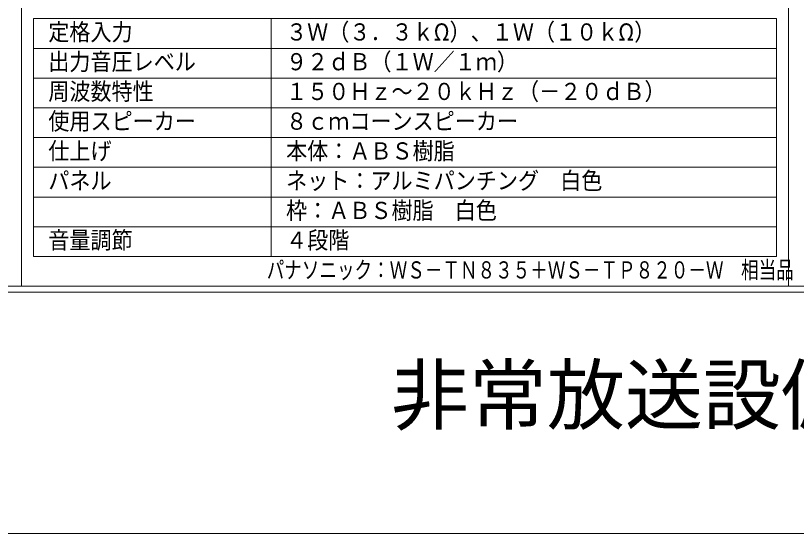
# Model space of a CAD drawing. Units: millimetres, scale not verified. Extents: x -811 to 811, y -280 to 280.
# Drawn here: x -411.6 to -280.3, y -280 to -193 of the extents above; entities that cross this region are included whole.
import ezdxf
from ezdxf.enums import TextEntityAlignment as Align

# ---------------------------------------------------------------- set-up
doc = ezdxf.new("R2010")
doc.units = ezdxf.units.MM
doc.header["$LTSCALE"] = 2
doc.linetypes.add('DASHED1', pattern=[1.8, 1.2, -0.6])
for name, color, linetype, lineweight in [('0-0_WAKU', 4, 'Continuous', 9), ('0-1_MOJI1', 7, 'Continuous', 9), ('0-7_HOJO', 134, 'DASHED1', 9), ('0-8_WAKU-M', 7, 'Continuous', 9)]:
    doc.layers.add(name, color=color, linetype=linetype, lineweight=lineweight)
doc.layers.add('0-5_相当品', color=4, linetype='Continuous')
doc.styles.add('ＭＳ ゴシック', font='')
doc.styles.get('ＭＳ ゴシック').set_extended_font_data('MS Gothic')

msp = doc.modelspace()

# ---------------------------------------------------------------- linework, layer by layer
at = {"layer": '0-0_WAKU', "color": 3}
for p, q in [((-408.595, -233.464), (-408.595, -193.464)), ((-408.595, -193.464), (-283.595, -193.464)), ((-368.595, -233.464), (-368.595, -193.464)), ((-283.595, -233.464), (-283.595, -193.464)), ((-408.595, -233.464), (-283.595, -233.464))]:
    msp.add_line(p, q, dxfattribs=at)
at = {"layer": '0-0_WAKU'}
for p, q in [((-283.595, -198.464), (-408.595, -198.464)), ((-283.595, -203.464), (-408.595, -203.464)), ((-283.595, -208.464), (-408.595, -208.464)), ((-408.595, -213.464), (-283.595, -213.464)), ((-408.595, -218.464), (-283.595, -218.464)), ((-408.595, -223.464), (-283.595, -223.464)), ((-408.595, -228.464), (-283.595, -228.464))]:
    msp.add_line(p, q, dxfattribs=at)
at = {"layer": '0-7_HOJO', "linetype": 'Continuous'}
msp.add_lwpolyline([(-10.595, 280.007), (-810.595, 280.007), (-810.595, -279.993), (-10.595, -279.993)], close=True, dxfattribs=at)
at = {"layer": '0-8_WAKU-M'}
for p, q in [((-410.595, 241.536), (-410.595, -238.464)), ((-281.595, 241.536), (-281.595, -238.464))]:
    msp.add_line(p, q, dxfattribs=at)
at = {"layer": '0-8_WAKU-M', "color": 3}
msp.add_line((-797.595, -238.464), (-23.595, -238.464), dxfattribs=at)
msp.add_lwpolyline([(-22.595, 242.536), (-798.595, 242.536), (-798.595, -239.464), (-22.595, -239.464)], dxfattribs=at)

# ---------------------------------------------------------------- texts
at = {"layer": '0-0_WAKU', "style": 'ＭＳ ゴシック'}
msp.add_text('非常放送設備\u3000スタンダードラック\u3000２０局\u3000２４０Ｗ', height=9.621, dxfattribs=at).set_placement((-348.468, -264.412), align=Align.BOTTOM_LEFT)
at = {"layer": '0-1_MOJI1', "style": 'ＭＳ ゴシック', "width": 0.9}
for s, p in [('定格入力', (-406.095, -198.019)), ('３Ｗ（３．３ｋΩ）、１Ｗ（１０ｋΩ）', (-366.095, -198.019)), ('出力音圧レベル', (-406.095, -203.019)), ('９２ｄＢ（１Ｗ／１ｍ）', (-366.095, -203.019)), ('周波数特性', (-406.095, -208.019)), ('１５０Ｈｚ～２０ｋＨｚ（－２０ｄＢ）', (-366.095, -208.019)), ('使用スピーカー', (-406.095, -213.019)), ('８ｃｍコーンスピーカー', (-366.095, -213.019)), ('仕上げ', (-406.095, -218.019)), ('本体：ＡＢＳ樹脂', (-366.095, -218.019)), ('パネル', (-406.095, -223.019)), ('ネット：アルミパンチング\u3000白色', (-366.095, -223.019)), ('枠：ＡＢＳ樹脂\u3000白色', (-366.095, -228.019)), ('音量調節', (-406.095, -233.019)), ('４段階', (-366.095, -233.019))]:
    msp.add_text(s, height=2.889, dxfattribs=at).set_placement(p, align=Align.BOTTOM_LEFT)
at = {"layer": '0-5_相当品', "style": 'ＭＳ ゴシック', "width": 0.75}
msp.add_text('パナソニック：ＷＳ－ＴＮ８３５＋ＷＳ－ＴＰ８２０－Ｗ\u3000相当品', height=2.889, dxfattribs=at).set_placement((-369.355, -238.019), align=Align.BOTTOM_LEFT)

doc.saveas('drawing.dxf')
